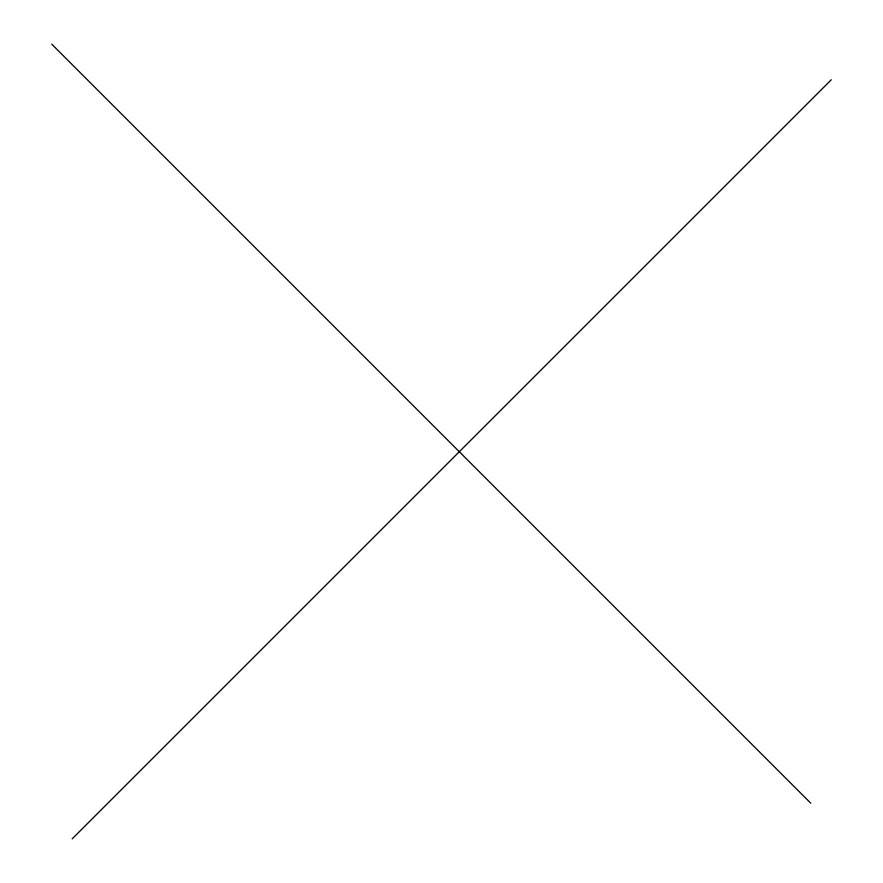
<?xml version="1.0" encoding="UTF-8"?>
<svg xmlns="http://www.w3.org/2000/svg" width="883" height="883" viewBox="0 0 883 883"><rect width="100%" height="100%" fill="white"/><g stroke="black" fill="none" stroke-linecap="round" stroke-linejoin="round"><path stroke-width="1.32" d="M72.185 838.85L831.267 79.768M51.733 44.15L810.815 803.232"/></g></svg>
